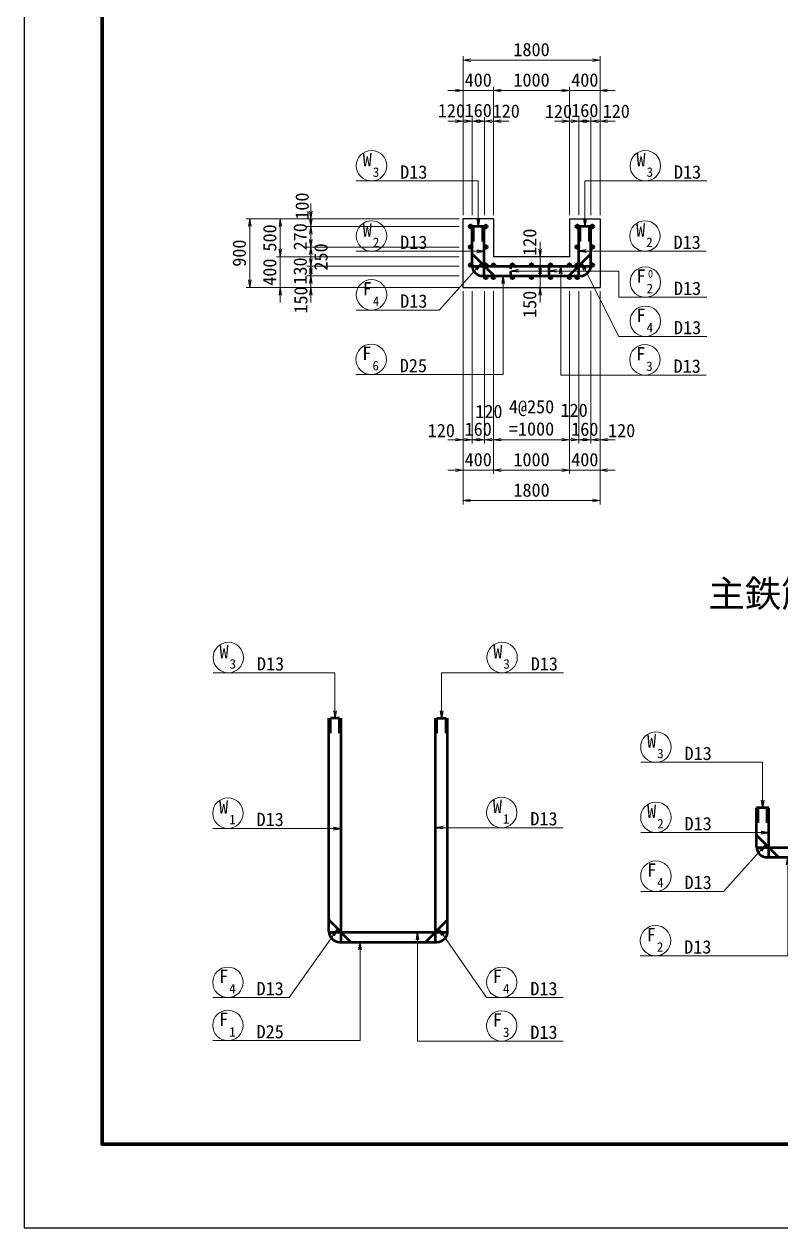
# Model space of a CAD drawing. Header units: millimetres. Extents: x 0 to 126150, y 0 to 29700.
# Drawn here: x 0 to 9942, y 0 to 15812 of the extents above; entities that cross this region are included whole.
import ezdxf
from ezdxf.enums import TextEntityAlignment as Align

# ---------------------------------------------------------------- set-up
doc = ezdxf.new("R2010")
doc.units = ezdxf.units.MM
doc.header["$LTSCALE"] = 500
doc.linetypes.add('DASHED2', pattern=[0.375, 0.25, -0.125])
doc.layers.get('Defpoints').update_dxf_attribs({"color": 8})
for name, color, linetype, lineweight in [('D-STR', 3, 'Continuous', 25), ('D-STR-DIM', 7, 'Continuous', 13), ('D-STR-HTXT', 4, 'Continuous', 13), ('D-STR-STR1', 1, 'Continuous', 50), ('D-STR-STR2', 40, 'Continuous', 50), ('D-STR-STR3', 2, 'Continuous', 50), ('D-STR-TXT', 7, 'Continuous', 13), ('D-TTL', 2, 'Continuous', 140), ('D-TTL-TXT', 7, 'Continuous', 25)]:
    doc.layers.add(name, color=color, linetype=linetype, lineweight=lineweight)
doc.styles.add('YOKO_GOTHIC', font='')
doc.styles.get('YOKO_GOTHIC').set_extended_font_data('MS Gothic')
doc.dimstyles.new('S50', dxfattribs={"dimscale": 50, "dimtxt": 3.5, "dimasz": 2, "dimexe": 1, "dimexo": 1, "dimgap": 1, "dimtad": 1, "dimdec": 0, "dimzin": 1, "dimdsep": 46, "dimtxsty": 'YOKO_GOTHIC', "dimblk": 'OPEN', "dimcen": 0, "dimclrd": 256, "dimclre": 256, "dimclrt": 256, "dimaunit": 1, "dimadec": 3, "dimazin": 0, "dimtfac": 1, "dimtdec": 0, "dimtix": 1, "dimtmove": 2, "dimatfit": 3, "dimldrblk": 'OPEN', "dimfxl": 1, "dimlwd": -1, "dimlwe": -1, "dimarcsym": 2})

# ---------------------------------------------------------------- blocks, each defined once
blk = doc.blocks.new('_Open')
at = {"color": 0, "linetype": 'ByBlock', "lineweight": -2}
for p, q in [((-1, 0.17), (0, 0)), ((-1, -0.17), (0, 0)), ((0, 0), (-1, 0))]:
    blk.add_line(p, q, dxfattribs=at)
blk = doc.blocks.new('*D288')
at = {"layer": 'D-STR-DIM', "ltscale": 1500, "transparency": 16777216}
for p, q in [((5766, 12303), (5766, 9503)), ((7566, 12303), (7566, 9503)), ((5866, 9553), (7466, 9553))]:
    blk.add_line(p, q, dxfattribs=at)
at = {"layer": 'Defpoints', "color": 0, "ltscale": 1500, "transparency": 16777216}
for p in [(5766, 12353), (7566, 12353), (7566, 9553)]:
    blk.add_point(p, dxfattribs=at)
at = {"layer": 'D-STR-DIM', "ltscale": 1500, "transparency": 16777216, "xscale": 100, "yscale": 100, "zscale": 100, "rotation": 180}
blk.add_blockref('_Open', (5766, 9553), dxfattribs=at)
at = {"layer": 'D-STR-DIM', "ltscale": 1500, "transparency": 16777216, "xscale": 100, "yscale": 100, "zscale": 100}
blk.add_blockref('_Open', (7566, 9553), dxfattribs=at)
at = {"layer": 'D-STR-DIM', "ltscale": 1500, "transparency": 16777216, "insert": (6666, 9690), "char_height": 175, "attachment_point": 5, "style": 'YOKO_GOTHIC'}
blk.add_mtext('1800', dxfattribs=at)
blk = doc.blocks.new('*D289')
at = {"layer": 'D-STR-DIM', "ltscale": 1500, "transparency": 16777216}
for p, q in [((5766, 12303), (5766, 9903)), ((6166, 12303), (6166, 9903)), ((5666, 9953), (5566, 9953)), ((5766, 9953), (6166, 9953)), ((6266, 9953), (6366, 9953))]:
    blk.add_line(p, q, dxfattribs=at)
at = {"layer": 'Defpoints', "color": 0, "ltscale": 1500, "transparency": 16777216}
for p in [(5766, 12353), (6166, 12353), (6166, 9953)]:
    blk.add_point(p, dxfattribs=at)
at = {"layer": 'D-STR-DIM', "ltscale": 1500, "transparency": 16777216, "xscale": 100, "yscale": 100, "zscale": 100}
blk.add_blockref('_Open', (5766, 9953), dxfattribs=at)
at = {"layer": 'D-STR-DIM', "ltscale": 1500, "transparency": 16777216, "xscale": 100, "yscale": 100, "zscale": 100, "rotation": 180}
blk.add_blockref('_Open', (6166, 9953), dxfattribs=at)
at = {"layer": 'D-STR-DIM', "ltscale": 1500, "transparency": 16777216, "insert": (5966, 10090), "char_height": 175, "attachment_point": 5, "style": 'YOKO_GOTHIC'}
blk.add_mtext('400', dxfattribs=at)
blk = doc.blocks.new('*D290')
at = {"layer": 'D-STR-DIM', "ltscale": 1500, "transparency": 16777216}
for p, q in [((6166, 12303), (6166, 9903)), ((7166, 12303), (7166, 9903)), ((6266, 9953), (7066, 9953))]:
    blk.add_line(p, q, dxfattribs=at)
at = {"layer": 'Defpoints', "color": 0, "ltscale": 1500, "transparency": 16777216}
for p in [(6166, 12353), (7166, 12353), (7166, 9953)]:
    blk.add_point(p, dxfattribs=at)
at = {"layer": 'D-STR-DIM', "ltscale": 1500, "transparency": 16777216, "xscale": 100, "yscale": 100, "zscale": 100, "rotation": 180}
blk.add_blockref('_Open', (6166, 9953), dxfattribs=at)
at = {"layer": 'D-STR-DIM', "ltscale": 1500, "transparency": 16777216, "xscale": 100, "yscale": 100, "zscale": 100}
blk.add_blockref('_Open', (7166, 9953), dxfattribs=at)
at = {"layer": 'D-STR-DIM', "ltscale": 1500, "transparency": 16777216, "insert": (6666, 10090), "char_height": 175, "attachment_point": 5, "style": 'YOKO_GOTHIC'}
blk.add_mtext('1000', dxfattribs=at)
blk = doc.blocks.new('*D291')
at = {"layer": 'D-STR-DIM', "ltscale": 1500, "transparency": 16777216}
for p, q in [((7166, 12303), (7166, 9903)), ((7566, 12303), (7566, 9903)), ((7066, 9953), (6966, 9953)), ((7166, 9953), (7566, 9953)), ((7666, 9953), (7766, 9953))]:
    blk.add_line(p, q, dxfattribs=at)
at = {"layer": 'Defpoints', "color": 0, "ltscale": 1500, "transparency": 16777216}
for p in [(7166, 12353), (7566, 12353), (7566, 9953)]:
    blk.add_point(p, dxfattribs=at)
at = {"layer": 'D-STR-DIM', "ltscale": 1500, "transparency": 16777216, "xscale": 100, "yscale": 100, "zscale": 100}
blk.add_blockref('_Open', (7166, 9953), dxfattribs=at)
at = {"layer": 'D-STR-DIM', "ltscale": 1500, "transparency": 16777216, "xscale": 100, "yscale": 100, "zscale": 100, "rotation": 180}
blk.add_blockref('_Open', (7566, 9953), dxfattribs=at)
at = {"layer": 'D-STR-DIM', "ltscale": 1500, "transparency": 16777216, "insert": (7366, 10090), "char_height": 175, "attachment_point": 5, "style": 'YOKO_GOTHIC'}
blk.add_mtext('400', dxfattribs=at)
blk = doc.blocks.new('*D292')
at = {"layer": 'D-STR-DIM', "ltscale": 1500, "transparency": 16777216}
for p, q in [((5886, 12303), (5886, 10303)), ((6046, 12303), (6046, 10303)), ((5786, 10353), (5686, 10353)), ((5886, 10353), (6046, 10353)), ((6146, 10353), (6246, 10353))]:
    blk.add_line(p, q, dxfattribs=at)
at = {"layer": 'Defpoints', "color": 0, "ltscale": 1500, "transparency": 16777216}
for p in [(5886, 12353), (6046, 12353), (6046, 10353)]:
    blk.add_point(p, dxfattribs=at)
at = {"layer": 'D-STR-DIM', "ltscale": 1500, "transparency": 16777216, "xscale": 100, "yscale": 100, "zscale": 100}
blk.add_blockref('_Open', (5886, 10353), dxfattribs=at)
at = {"layer": 'D-STR-DIM', "ltscale": 1500, "transparency": 16777216, "xscale": 100, "yscale": 100, "zscale": 100, "rotation": 180}
blk.add_blockref('_Open', (6046, 10353), dxfattribs=at)
at = {"layer": 'D-STR-DIM', "ltscale": 1500, "transparency": 16777216, "insert": (5966, 10490), "char_height": 175, "attachment_point": 5, "style": 'YOKO_GOTHIC'}
blk.add_mtext('160', dxfattribs=at)
blk = doc.blocks.new('*D293')
at = {"layer": 'D-STR-DIM', "ltscale": 1500, "transparency": 16777216}
for p, q in [((5766, 12303), (5766, 10303)), ((5886, 12303), (5886, 10303)), ((5666, 10353), (5566, 10353)), ((5766, 10353), (5886, 10353)), ((5986, 10353), (6086, 10353))]:
    blk.add_line(p, q, dxfattribs=at)
at = {"layer": 'Defpoints', "color": 0, "ltscale": 1500, "transparency": 16777216}
for p in [(5766, 12353), (5886, 12353), (5886, 10353)]:
    blk.add_point(p, dxfattribs=at)
at = {"layer": 'D-STR-DIM', "ltscale": 1500, "transparency": 16777216, "xscale": 100, "yscale": 100, "zscale": 100}
blk.add_blockref('_Open', (5766, 10353), dxfattribs=at)
at = {"layer": 'D-STR-DIM', "ltscale": 1500, "transparency": 16777216, "xscale": 100, "yscale": 100, "zscale": 100, "rotation": 180}
blk.add_blockref('_Open', (5886, 10353), dxfattribs=at)
at = {"layer": 'D-STR-DIM', "ltscale": 1500, "transparency": 16777216, "insert": (5481, 10472), "char_height": 175, "attachment_point": 5, "style": 'YOKO_GOTHIC'}
blk.add_mtext('120', dxfattribs=at)
blk = doc.blocks.new('*D294')
at = {"layer": 'D-STR-DIM', "ltscale": 1500, "transparency": 16777216}
for p, q in [((6166, 12303), (6166, 10303)), ((7166, 12303), (7166, 10303)), ((7066, 10353), (6266, 10353))]:
    blk.add_line(p, q, dxfattribs=at)
at = {"layer": 'Defpoints', "color": 0, "ltscale": 1500, "transparency": 16777216}
for p in [(6166, 12353), (7166, 12353), (6166, 10353)]:
    blk.add_point(p, dxfattribs=at)
at = {"layer": 'D-STR-DIM', "ltscale": 1500, "transparency": 16777216, "xscale": 100, "yscale": 100, "zscale": 100, "rotation": 180}
blk.add_blockref('_Open', (6166, 10353), dxfattribs=at)
at = {"layer": 'D-STR-DIM', "ltscale": 1500, "transparency": 16777216, "xscale": 100, "yscale": 100, "zscale": 100}
blk.add_blockref('_Open', (7166, 10353), dxfattribs=at)
at = {"layer": 'D-STR-DIM', "ltscale": 1500, "transparency": 16777216, "insert": (6666, 10639), "char_height": 175, "attachment_point": 5, "style": 'YOKO_GOTHIC'}
blk.add_mtext('4@250\\P=1000', dxfattribs=at)
blk = doc.blocks.new('*D295')
at = {"layer": 'D-STR-DIM', "ltscale": 1500, "transparency": 16777216}
for p, q in [((6046, 12303), (6046, 10303)), ((6166, 12303), (6166, 10303)), ((5946, 10353), (5846, 10353)), ((6166, 10353), (6046, 10353)), ((6266, 10353), (6366, 10353))]:
    blk.add_line(p, q, dxfattribs=at)
at = {"layer": 'Defpoints', "color": 0, "ltscale": 1500, "transparency": 16777216}
for p in [(6046, 12353), (6166, 12353), (6046, 10353)]:
    blk.add_point(p, dxfattribs=at)
at = {"layer": 'D-STR-DIM', "ltscale": 1500, "transparency": 16777216, "xscale": 100, "yscale": 100, "zscale": 100}
blk.add_blockref('_Open', (6046, 10353), dxfattribs=at)
at = {"layer": 'D-STR-DIM', "ltscale": 1500, "transparency": 16777216, "xscale": 100, "yscale": 100, "zscale": 100, "rotation": 180}
blk.add_blockref('_Open', (6166, 10353), dxfattribs=at)
at = {"layer": 'D-STR-DIM', "ltscale": 1500, "transparency": 16777216, "insert": (6106, 10722), "char_height": 175, "attachment_point": 5, "style": 'YOKO_GOTHIC'}
blk.add_mtext('120', dxfattribs=at)
blk = doc.blocks.new('*D296')
at = {"layer": 'D-STR-DIM', "ltscale": 1500, "transparency": 16777216}
for p, q in [((7286, 12303), (7286, 10303)), ((7446, 12303), (7446, 10303)), ((7186, 10353), (7086, 10353)), ((7446, 10353), (7286, 10353)), ((7546, 10353), (7646, 10353))]:
    blk.add_line(p, q, dxfattribs=at)
at = {"layer": 'Defpoints', "color": 0, "ltscale": 1500, "transparency": 16777216}
for p in [(7286, 12353), (7446, 12353), (7286, 10353)]:
    blk.add_point(p, dxfattribs=at)
at = {"layer": 'D-STR-DIM', "ltscale": 1500, "transparency": 16777216, "xscale": 100, "yscale": 100, "zscale": 100}
blk.add_blockref('_Open', (7286, 10353), dxfattribs=at)
at = {"layer": 'D-STR-DIM', "ltscale": 1500, "transparency": 16777216, "xscale": 100, "yscale": 100, "zscale": 100, "rotation": 180}
blk.add_blockref('_Open', (7446, 10353), dxfattribs=at)
at = {"layer": 'D-STR-DIM', "ltscale": 1500, "transparency": 16777216, "insert": (7366, 10490), "char_height": 175, "attachment_point": 5, "style": 'YOKO_GOTHIC'}
blk.add_mtext('160', dxfattribs=at)
blk = doc.blocks.new('*D297')
at = {"layer": 'D-STR-DIM', "ltscale": 1500, "transparency": 16777216}
for p, q in [((7446, 12303), (7446, 10303)), ((7566, 12303), (7566, 10303)), ((7346, 10353), (7246, 10353)), ((7566, 10353), (7446, 10353)), ((7666, 10353), (7766, 10353))]:
    blk.add_line(p, q, dxfattribs=at)
at = {"layer": 'Defpoints', "color": 0, "ltscale": 1500, "transparency": 16777216}
for p in [(7446, 12353), (7566, 12353), (7446, 10353)]:
    blk.add_point(p, dxfattribs=at)
at = {"layer": 'D-STR-DIM', "ltscale": 1500, "transparency": 16777216, "xscale": 100, "yscale": 100, "zscale": 100}
blk.add_blockref('_Open', (7446, 10353), dxfattribs=at)
at = {"layer": 'D-STR-DIM', "ltscale": 1500, "transparency": 16777216, "xscale": 100, "yscale": 100, "zscale": 100, "rotation": 180}
blk.add_blockref('_Open', (7566, 10353), dxfattribs=at)
at = {"layer": 'D-STR-DIM', "ltscale": 1500, "transparency": 16777216, "insert": (7850, 10472), "char_height": 175, "attachment_point": 5, "style": 'YOKO_GOTHIC'}
blk.add_mtext('120', dxfattribs=at)
blk = doc.blocks.new('*D298')
at = {"layer": 'D-STR-DIM', "ltscale": 1500, "transparency": 16777216}
for p, q in [((7166, 12303), (7166, 10303)), ((7286, 12303), (7286, 10303)), ((7066, 10353), (6966, 10353)), ((7166, 10353), (7286, 10353)), ((7386, 10353), (7486, 10353))]:
    blk.add_line(p, q, dxfattribs=at)
at = {"layer": 'Defpoints', "color": 0, "ltscale": 1500, "transparency": 16777216}
for p in [(7166, 12353), (7286, 12353), (7286, 10353)]:
    blk.add_point(p, dxfattribs=at)
at = {"layer": 'D-STR-DIM', "ltscale": 1500, "transparency": 16777216, "xscale": 100, "yscale": 100, "zscale": 100}
blk.add_blockref('_Open', (7166, 10353), dxfattribs=at)
at = {"layer": 'D-STR-DIM', "ltscale": 1500, "transparency": 16777216, "xscale": 100, "yscale": 100, "zscale": 100, "rotation": 180}
blk.add_blockref('_Open', (7286, 10353), dxfattribs=at)
at = {"layer": 'D-STR-DIM', "ltscale": 1500, "transparency": 16777216, "insert": (7226, 10739), "char_height": 175, "attachment_point": 5, "style": 'YOKO_GOTHIC'}
blk.add_mtext('120', dxfattribs=at)
blk = doc.blocks.new('*D299')
at = {"layer": 'D-STR-DIM', "ltscale": 1500, "transparency": 16777216}
for p, q in [((5766, 13303), (5766, 15388)), ((5866, 15338), (7466, 15338)), ((7566, 13303), (7566, 15388))]:
    blk.add_line(p, q, dxfattribs=at)
at = {"layer": 'Defpoints', "color": 0, "ltscale": 1500, "transparency": 16777216}
for p in [(7566, 15338), (5766, 13253), (7566, 13253)]:
    blk.add_point(p, dxfattribs=at)
at = {"layer": 'D-STR-DIM', "ltscale": 1500, "transparency": 16777216, "xscale": 100, "yscale": 100, "zscale": 100, "rotation": 180}
blk.add_blockref('_Open', (5766, 15338), dxfattribs=at)
at = {"layer": 'D-STR-DIM', "ltscale": 1500, "transparency": 16777216, "xscale": 100, "yscale": 100, "zscale": 100}
blk.add_blockref('_Open', (7566, 15338), dxfattribs=at)
at = {"layer": 'D-STR-DIM', "ltscale": 1500, "transparency": 16777216, "insert": (6666, 15476), "char_height": 175, "attachment_point": 5, "style": 'YOKO_GOTHIC'}
blk.add_mtext('1800', dxfattribs=at)
blk = doc.blocks.new('*D300')
at = {"layer": 'D-STR-DIM', "ltscale": 1500, "transparency": 16777216}
for p, q in [((5666, 14938), (5566, 14938)), ((5766, 13303), (5766, 14988)), ((5766, 14938), (6166, 14938)), ((6166, 13303), (6166, 14988)), ((6266, 14938), (6366, 14938))]:
    blk.add_line(p, q, dxfattribs=at)
at = {"layer": 'Defpoints', "color": 0, "ltscale": 1500, "transparency": 16777216}
for p in [(6166, 14938), (5766, 13253), (6166, 13253)]:
    blk.add_point(p, dxfattribs=at)
at = {"layer": 'D-STR-DIM', "ltscale": 1500, "transparency": 16777216, "xscale": 100, "yscale": 100, "zscale": 100}
blk.add_blockref('_Open', (5766, 14938), dxfattribs=at)
at = {"layer": 'D-STR-DIM', "ltscale": 1500, "transparency": 16777216, "xscale": 100, "yscale": 100, "zscale": 100, "rotation": 180}
blk.add_blockref('_Open', (6166, 14938), dxfattribs=at)
at = {"layer": 'D-STR-DIM', "ltscale": 1500, "transparency": 16777216, "insert": (5966, 15076), "char_height": 175, "attachment_point": 5, "style": 'YOKO_GOTHIC'}
blk.add_mtext('400', dxfattribs=at)
blk = doc.blocks.new('*D301')
at = {"layer": 'D-STR-DIM', "ltscale": 1500, "transparency": 16777216}
for p, q in [((6166, 13303), (6166, 14988)), ((6266, 14938), (7066, 14938)), ((7166, 13303), (7166, 14988))]:
    blk.add_line(p, q, dxfattribs=at)
at = {"layer": 'Defpoints', "color": 0, "ltscale": 1500, "transparency": 16777216}
for p in [(7166, 14938), (6166, 13253), (7166, 13253)]:
    blk.add_point(p, dxfattribs=at)
at = {"layer": 'D-STR-DIM', "ltscale": 1500, "transparency": 16777216, "xscale": 100, "yscale": 100, "zscale": 100, "rotation": 180}
blk.add_blockref('_Open', (6166, 14938), dxfattribs=at)
at = {"layer": 'D-STR-DIM', "ltscale": 1500, "transparency": 16777216, "xscale": 100, "yscale": 100, "zscale": 100}
blk.add_blockref('_Open', (7166, 14938), dxfattribs=at)
at = {"layer": 'D-STR-DIM', "ltscale": 1500, "transparency": 16777216, "insert": (6666, 15076), "char_height": 175, "attachment_point": 5, "style": 'YOKO_GOTHIC'}
blk.add_mtext('1000', dxfattribs=at)
blk = doc.blocks.new('*D302')
at = {"layer": 'D-STR-DIM', "ltscale": 1500, "transparency": 16777216}
for p, q in [((7066, 14938), (6966, 14938)), ((7166, 13303), (7166, 14988)), ((7166, 14938), (7566, 14938)), ((7566, 13303), (7566, 14988)), ((7666, 14938), (7766, 14938))]:
    blk.add_line(p, q, dxfattribs=at)
at = {"layer": 'Defpoints', "color": 0, "ltscale": 1500, "transparency": 16777216}
for p in [(7566, 14938), (7166, 13253), (7566, 13253)]:
    blk.add_point(p, dxfattribs=at)
at = {"layer": 'D-STR-DIM', "ltscale": 1500, "transparency": 16777216, "xscale": 100, "yscale": 100, "zscale": 100}
blk.add_blockref('_Open', (7166, 14938), dxfattribs=at)
at = {"layer": 'D-STR-DIM', "ltscale": 1500, "transparency": 16777216, "xscale": 100, "yscale": 100, "zscale": 100, "rotation": 180}
blk.add_blockref('_Open', (7566, 14938), dxfattribs=at)
at = {"layer": 'D-STR-DIM', "ltscale": 1500, "transparency": 16777216, "insert": (7366, 15076), "char_height": 175, "attachment_point": 5, "style": 'YOKO_GOTHIC'}
blk.add_mtext('400', dxfattribs=at)
blk = doc.blocks.new('*D303')
at = {"layer": 'D-STR-DIM', "ltscale": 1500, "transparency": 16777216}
for p, q in [((5766, 13303), (5766, 14588)), ((5886, 13303), (5886, 14588)), ((5666, 14538), (5566, 14538)), ((5766, 14538), (5886, 14538)), ((5986, 14538), (6086, 14538))]:
    blk.add_line(p, q, dxfattribs=at)
at = {"layer": 'Defpoints', "color": 0, "ltscale": 1500, "transparency": 16777216}
for p in [(5886, 14538), (5766, 13253), (5886, 13253)]:
    blk.add_point(p, dxfattribs=at)
at = {"layer": 'D-STR-DIM', "ltscale": 1500, "transparency": 16777216, "xscale": 100, "yscale": 100, "zscale": 100}
blk.add_blockref('_Open', (5766, 14538), dxfattribs=at)
at = {"layer": 'D-STR-DIM', "ltscale": 1500, "transparency": 16777216, "xscale": 100, "yscale": 100, "zscale": 100, "rotation": 180}
blk.add_blockref('_Open', (5886, 14538), dxfattribs=at)
at = {"layer": 'D-STR-DIM', "ltscale": 1500, "transparency": 16777216, "insert": (5614, 14672), "char_height": 175, "attachment_point": 5, "style": 'YOKO_GOTHIC'}
blk.add_mtext('120', dxfattribs=at)
blk = doc.blocks.new('*D304')
at = {"layer": 'D-STR-DIM', "ltscale": 1500, "transparency": 16777216}
for p, q in [((5886, 13303), (5886, 14588)), ((6046, 13303), (6046, 14588)), ((5786, 14538), (5686, 14538)), ((5886, 14538), (6046, 14538)), ((6146, 14538), (6246, 14538))]:
    blk.add_line(p, q, dxfattribs=at)
at = {"layer": 'Defpoints', "color": 0, "ltscale": 1500, "transparency": 16777216}
for p in [(6046, 14538), (5886, 13253), (6046, 13253)]:
    blk.add_point(p, dxfattribs=at)
at = {"layer": 'D-STR-DIM', "ltscale": 1500, "transparency": 16777216, "xscale": 100, "yscale": 100, "zscale": 100}
blk.add_blockref('_Open', (5886, 14538), dxfattribs=at)
at = {"layer": 'D-STR-DIM', "ltscale": 1500, "transparency": 16777216, "xscale": 100, "yscale": 100, "zscale": 100, "rotation": 180}
blk.add_blockref('_Open', (6046, 14538), dxfattribs=at)
at = {"layer": 'D-STR-DIM', "ltscale": 1500, "transparency": 16777216, "insert": (5966, 14676), "char_height": 175, "attachment_point": 5, "style": 'YOKO_GOTHIC'}
blk.add_mtext('160', dxfattribs=at)
blk = doc.blocks.new('*D305')
at = {"layer": 'D-STR-DIM', "ltscale": 1500, "transparency": 16777216}
for p, q in [((6046, 13303), (6046, 14588)), ((6166, 13303), (6166, 14588)), ((5946, 14538), (5846, 14538)), ((6046, 14538), (6166, 14538)), ((6266, 14538), (6366, 14538))]:
    blk.add_line(p, q, dxfattribs=at)
at = {"layer": 'Defpoints', "color": 0, "ltscale": 1500, "transparency": 16777216}
for p in [(6166, 14538), (6046, 13253), (6166, 13253)]:
    blk.add_point(p, dxfattribs=at)
at = {"layer": 'D-STR-DIM', "ltscale": 1500, "transparency": 16777216, "xscale": 100, "yscale": 100, "zscale": 100}
blk.add_blockref('_Open', (6046, 14538), dxfattribs=at)
at = {"layer": 'D-STR-DIM', "ltscale": 1500, "transparency": 16777216, "xscale": 100, "yscale": 100, "zscale": 100, "rotation": 180}
blk.add_blockref('_Open', (6166, 14538), dxfattribs=at)
at = {"layer": 'D-STR-DIM', "ltscale": 1500, "transparency": 16777216, "insert": (6334, 14668), "char_height": 175, "attachment_point": 5, "style": 'YOKO_GOTHIC'}
blk.add_mtext('120', dxfattribs=at)
blk = doc.blocks.new('*D306')
at = {"layer": 'D-STR-DIM', "ltscale": 1500, "transparency": 16777216}
for p, q in [((7166, 13303), (7166, 14588)), ((7286, 13303), (7286, 14588)), ((7066, 14538), (6966, 14538)), ((7166, 14538), (7286, 14538)), ((7386, 14538), (7486, 14538))]:
    blk.add_line(p, q, dxfattribs=at)
at = {"layer": 'Defpoints', "color": 0, "ltscale": 1500, "transparency": 16777216}
for p in [(7286, 14538), (7166, 13253), (7286, 13253)]:
    blk.add_point(p, dxfattribs=at)
at = {"layer": 'D-STR-DIM', "ltscale": 1500, "transparency": 16777216, "xscale": 100, "yscale": 100, "zscale": 100}
blk.add_blockref('_Open', (7166, 14538), dxfattribs=at)
at = {"layer": 'D-STR-DIM', "ltscale": 1500, "transparency": 16777216, "xscale": 100, "yscale": 100, "zscale": 100, "rotation": 180}
blk.add_blockref('_Open', (7286, 14538), dxfattribs=at)
at = {"layer": 'D-STR-DIM', "ltscale": 1500, "transparency": 16777216, "insert": (7020, 14664), "char_height": 175, "attachment_point": 5, "style": 'YOKO_GOTHIC'}
blk.add_mtext('120', dxfattribs=at)
blk = doc.blocks.new('*D307')
at = {"layer": 'D-STR-DIM', "ltscale": 1500, "transparency": 16777216}
for p, q in [((7286, 13303), (7286, 14588)), ((7446, 13303), (7446, 14588)), ((7186, 14538), (7086, 14538)), ((7286, 14538), (7446, 14538)), ((7546, 14538), (7646, 14538))]:
    blk.add_line(p, q, dxfattribs=at)
at = {"layer": 'Defpoints', "color": 0, "ltscale": 1500, "transparency": 16777216}
for p in [(7446, 14538), (7286, 13253), (7446, 13253)]:
    blk.add_point(p, dxfattribs=at)
at = {"layer": 'D-STR-DIM', "ltscale": 1500, "transparency": 16777216, "xscale": 100, "yscale": 100, "zscale": 100}
blk.add_blockref('_Open', (7286, 14538), dxfattribs=at)
at = {"layer": 'D-STR-DIM', "ltscale": 1500, "transparency": 16777216, "xscale": 100, "yscale": 100, "zscale": 100, "rotation": 180}
blk.add_blockref('_Open', (7446, 14538), dxfattribs=at)
at = {"layer": 'D-STR-DIM', "ltscale": 1500, "transparency": 16777216, "insert": (7366, 14676), "char_height": 175, "attachment_point": 5, "style": 'YOKO_GOTHIC'}
blk.add_mtext('160', dxfattribs=at)
blk = doc.blocks.new('*D308')
at = {"layer": 'D-STR-DIM', "ltscale": 1500, "transparency": 16777216}
for p, q in [((7446, 13303), (7446, 14588)), ((7566, 13303), (7566, 14588)), ((7346, 14538), (7246, 14538)), ((7446, 14538), (7566, 14538)), ((7666, 14538), (7766, 14538))]:
    blk.add_line(p, q, dxfattribs=at)
at = {"layer": 'Defpoints', "color": 0, "ltscale": 1500, "transparency": 16777216}
for p in [(7566, 14538), (7446, 13253), (7566, 13253)]:
    blk.add_point(p, dxfattribs=at)
at = {"layer": 'D-STR-DIM', "ltscale": 1500, "transparency": 16777216, "xscale": 100, "yscale": 100, "zscale": 100}
blk.add_blockref('_Open', (7446, 14538), dxfattribs=at)
at = {"layer": 'D-STR-DIM', "ltscale": 1500, "transparency": 16777216, "xscale": 100, "yscale": 100, "zscale": 100, "rotation": 180}
blk.add_blockref('_Open', (7566, 14538), dxfattribs=at)
at = {"layer": 'D-STR-DIM', "ltscale": 1500, "transparency": 16777216, "insert": (7779, 14666), "char_height": 175, "attachment_point": 5, "style": 'YOKO_GOTHIC'}
blk.add_mtext('120', dxfattribs=at)
blk = doc.blocks.new('*D309')
at = {"layer": 'D-STR-DIM', "ltscale": 1500, "transparency": 16777216}
for p, q in [((5716, 13253), (2916, 13253)), ((2966, 13153), (2966, 12453)), ((5716, 12353), (2916, 12353))]:
    blk.add_line(p, q, dxfattribs=at)
at = {"layer": 'Defpoints', "color": 0, "ltscale": 1500, "transparency": 16777216}
for p in [(5766, 13253), (2966, 12353), (5766, 12353)]:
    blk.add_point(p, dxfattribs=at)
at = {"layer": 'D-STR-DIM', "ltscale": 1500, "transparency": 16777216, "xscale": 100, "yscale": 100, "zscale": 100}
for p, rotation in [((2966, 13253), 90), ((2966, 12353), 270)]:
    blk.add_blockref('_Open', p, dxfattribs=dict(at, rotation=rotation))
at = {"layer": 'D-STR-DIM', "ltscale": 1500, "transparency": 16777216, "insert": (2828, 12803), "char_height": 175, "attachment_point": 5, "rotation": 90, "style": 'YOKO_GOTHIC'}
blk.add_mtext('900', dxfattribs=at)
blk = doc.blocks.new('*D310')
at = {"layer": 'D-STR-DIM', "ltscale": 1500, "transparency": 16777216}
for p, q in [((5716, 13253), (3316, 13253)), ((3366, 13153), (3366, 12853)), ((5716, 12753), (3316, 12753))]:
    blk.add_line(p, q, dxfattribs=at)
at = {"layer": 'Defpoints', "color": 0, "ltscale": 1500, "transparency": 16777216}
for p in [(5766, 13253), (3366, 12753), (5766, 12753)]:
    blk.add_point(p, dxfattribs=at)
at = {"layer": 'D-STR-DIM', "ltscale": 1500, "transparency": 16777216, "xscale": 100, "yscale": 100, "zscale": 100}
for p, rotation in [((3366, 13253), 90), ((3366, 12753), 270)]:
    blk.add_blockref('_Open', p, dxfattribs=dict(at, rotation=rotation))
at = {"layer": 'D-STR-DIM', "ltscale": 1500, "transparency": 16777216, "insert": (3228, 13003), "char_height": 175, "attachment_point": 5, "rotation": 90, "style": 'YOKO_GOTHIC'}
blk.add_mtext('500', dxfattribs=at)
blk = doc.blocks.new('*D311')
at = {"layer": 'D-STR-DIM', "ltscale": 1500, "transparency": 16777216}
for p, q in [((3366, 12853), (3366, 12953)), ((5716, 12753), (3316, 12753)), ((3366, 12753), (3366, 12353)), ((5716, 12353), (3316, 12353)), ((3366, 12253), (3366, 12153))]:
    blk.add_line(p, q, dxfattribs=at)
at = {"layer": 'Defpoints', "color": 0, "ltscale": 1500, "transparency": 16777216}
for p in [(5766, 12753), (3366, 12353), (5766, 12353)]:
    blk.add_point(p, dxfattribs=at)
at = {"layer": 'D-STR-DIM', "ltscale": 1500, "transparency": 16777216, "xscale": 100, "yscale": 100, "zscale": 100}
for p, rotation in [((3366, 12753), 270), ((3366, 12353), 90)]:
    blk.add_blockref('_Open', p, dxfattribs=dict(at, rotation=rotation))
at = {"layer": 'D-STR-DIM', "ltscale": 1500, "transparency": 16777216, "insert": (3228, 12553), "char_height": 175, "attachment_point": 5, "rotation": 90, "style": 'YOKO_GOTHIC'}
blk.add_mtext('400', dxfattribs=at)
blk = doc.blocks.new('*D312')
at = {"layer": 'D-STR-DIM', "ltscale": 1500, "transparency": 16777216}
for p, q in [((3766, 12983), (3766, 13083)), ((5716, 12883), (3716, 12883)), ((3766, 12883), (3766, 12633)), ((5716, 12633), (3716, 12633)), ((3766, 12533), (3766, 12433))]:
    blk.add_line(p, q, dxfattribs=at)
at = {"layer": 'Defpoints', "color": 0, "ltscale": 1500, "transparency": 16777216}
for p in [(5766, 12883), (3766, 12633), (5766, 12633)]:
    blk.add_point(p, dxfattribs=at)
at = {"layer": 'D-STR-DIM', "ltscale": 1500, "transparency": 16777216, "xscale": 100, "yscale": 100, "zscale": 100}
for p, rotation in [((3766, 12883), 270), ((3766, 12633), 90)]:
    blk.add_blockref('_Open', p, dxfattribs=dict(at, rotation=rotation))
at = {"layer": 'D-STR-DIM', "ltscale": 1500, "transparency": 16777216, "insert": (3900, 12753), "char_height": 175, "attachment_point": 5, "rotation": 90, "style": 'YOKO_GOTHIC'}
blk.add_mtext('250', dxfattribs=at)
blk = doc.blocks.new('*D313')
at = {"layer": 'D-STR-DIM', "ltscale": 1500, "transparency": 16777216}
for p, q in [((3766, 12733), (3766, 12833)), ((5716, 12633), (3716, 12633)), ((5716, 12503), (3716, 12503)), ((3766, 12633), (3766, 12503)), ((3766, 12403), (3766, 12303))]:
    blk.add_line(p, q, dxfattribs=at)
at = {"layer": 'Defpoints', "color": 0, "ltscale": 1500, "transparency": 16777216}
for p in [(3766, 12503), (5766, 12633), (5766, 12503)]:
    blk.add_point(p, dxfattribs=at)
at = {"layer": 'D-STR-DIM', "ltscale": 1500, "transparency": 16777216, "xscale": 100, "yscale": 100, "zscale": 100}
for p, rotation in [((3766, 12633), 270), ((3766, 12503), 90)]:
    blk.add_blockref('_Open', p, dxfattribs=dict(at, rotation=rotation))
at = {"layer": 'D-STR-DIM', "ltscale": 1500, "transparency": 16777216, "insert": (3628, 12568), "char_height": 175, "attachment_point": 5, "rotation": 90, "style": 'YOKO_GOTHIC'}
blk.add_mtext('130', dxfattribs=at)
blk = doc.blocks.new('*D314')
at = {"layer": 'D-STR-DIM', "ltscale": 1500, "transparency": 16777216}
for p, q in [((3766, 12603), (3766, 12703)), ((5716, 12503), (3716, 12503)), ((3766, 12503), (3766, 12353)), ((5716, 12353), (3716, 12353)), ((3766, 12253), (3766, 12153))]:
    blk.add_line(p, q, dxfattribs=at)
at = {"layer": 'Defpoints', "color": 0, "ltscale": 1500, "transparency": 16777216}
for p in [(5766, 12503), (3766, 12353), (5766, 12353)]:
    blk.add_point(p, dxfattribs=at)
at = {"layer": 'D-STR-DIM', "ltscale": 1500, "transparency": 16777216, "xscale": 100, "yscale": 100, "zscale": 100}
for p, rotation in [((3766, 12503), 270), ((3766, 12353), 90)]:
    blk.add_blockref('_Open', p, dxfattribs=dict(at, rotation=rotation))
at = {"layer": 'D-STR-DIM', "ltscale": 1500, "transparency": 16777216, "insert": (3636, 12188), "char_height": 175, "attachment_point": 5, "rotation": 90, "style": 'YOKO_GOTHIC'}
blk.add_mtext('150', dxfattribs=at)
blk = doc.blocks.new('*D315')
at = {"layer": 'D-STR-DIM', "ltscale": 1500, "transparency": 16777216}
for p, q in [((3766, 13253), (3766, 13353)), ((5716, 13153), (3716, 13153)), ((3766, 12883), (3766, 13153)), ((5716, 12883), (3716, 12883)), ((3766, 12783), (3766, 12683))]:
    blk.add_line(p, q, dxfattribs=at)
at = {"layer": 'Defpoints', "color": 0, "ltscale": 1500, "transparency": 16777216}
for p in [(3766, 13153), (5766, 13153), (5766, 12883)]:
    blk.add_point(p, dxfattribs=at)
at = {"layer": 'D-STR-DIM', "ltscale": 1500, "transparency": 16777216, "xscale": 100, "yscale": 100, "zscale": 100}
for p, rotation in [((3766, 13153), 270), ((3766, 12883), 90)]:
    blk.add_blockref('_Open', p, dxfattribs=dict(at, rotation=rotation))
at = {"layer": 'D-STR-DIM', "ltscale": 1500, "transparency": 16777216, "insert": (3628, 13018), "char_height": 175, "attachment_point": 5, "rotation": 90, "style": 'YOKO_GOTHIC'}
blk.add_mtext('270', dxfattribs=at)
blk = doc.blocks.new('*D316')
at = {"layer": 'D-STR-DIM', "ltscale": 1500, "transparency": 16777216}
for p, q in [((3766, 13353), (3766, 13453)), ((5716, 13253), (3716, 13253)), ((5716, 13153), (3716, 13153)), ((3766, 13153), (3766, 13253)), ((3766, 13053), (3766, 12953))]:
    blk.add_line(p, q, dxfattribs=at)
at = {"layer": 'Defpoints', "color": 0, "ltscale": 1500, "transparency": 16777216}
for p in [(3766, 13253), (5766, 13253), (5766, 13153)]:
    blk.add_point(p, dxfattribs=at)
at = {"layer": 'D-STR-DIM', "ltscale": 1500, "transparency": 16777216, "xscale": 100, "yscale": 100, "zscale": 100}
for p, rotation in [((3766, 13253), 270), ((3766, 13153), 90)]:
    blk.add_blockref('_Open', p, dxfattribs=dict(at, rotation=rotation))
at = {"layer": 'D-STR-DIM', "ltscale": 1500, "transparency": 16777216, "insert": (3653, 13421), "char_height": 175, "attachment_point": 5, "rotation": 90, "style": 'YOKO_GOTHIC'}
blk.add_mtext('100', dxfattribs=at)
blk = doc.blocks.new('*D319')
at = {"layer": 'D-STR-DIM', "ltscale": 1500, "transparency": 16777216}
for p, q in [((6781, 12853), (6781, 12953)), ((6556, 12753), (6831, 12753)), ((6781, 12633), (6781, 12753)), ((6566, 12633), (6831, 12633)), ((6781, 12533), (6781, 12433))]:
    blk.add_line(p, q, dxfattribs=at)
at = {"layer": 'Defpoints', "color": 0, "ltscale": 1500, "transparency": 16777216}
for p in [(6506, 12753), (6781, 12753), (6516, 12633)]:
    blk.add_point(p, dxfattribs=at)
at = {"layer": 'D-STR-DIM', "ltscale": 1500, "transparency": 16777216, "xscale": 100, "yscale": 100, "zscale": 100}
for p, rotation in [((6781, 12753), 270), ((6781, 12633), 90)]:
    blk.add_blockref('_Open', p, dxfattribs=dict(at, rotation=rotation))
at = {"layer": 'D-STR-DIM', "ltscale": 1500, "transparency": 16777216, "insert": (6643, 12946), "char_height": 175, "attachment_point": 5, "rotation": 90, "style": 'YOKO_GOTHIC'}
blk.add_mtext('120', dxfattribs=at)
blk = doc.blocks.new('*D320')
at = {"layer": 'D-STR-DIM', "ltscale": 1500, "transparency": 16777216}
for p, q in [((6781, 12603), (6781, 12703)), ((6555, 12503), (6831, 12503)), ((6781, 12503), (6781, 12353)), ((6555, 12353), (6831, 12353)), ((6781, 12253), (6781, 12153))]:
    blk.add_line(p, q, dxfattribs=at)
at = {"layer": 'Defpoints', "color": 0, "ltscale": 1500, "transparency": 16777216}
for p in [(6505, 12503), (6505, 12353), (6781, 12353)]:
    blk.add_point(p, dxfattribs=at)
at = {"layer": 'D-STR-DIM', "ltscale": 1500, "transparency": 16777216, "xscale": 100, "yscale": 100, "zscale": 100}
for p, rotation in [((6781, 12503), 270), ((6781, 12353), 90)]:
    blk.add_blockref('_Open', p, dxfattribs=dict(at, rotation=rotation))
at = {"layer": 'D-STR-DIM', "ltscale": 1500, "transparency": 16777216, "insert": (6643, 12130), "char_height": 175, "attachment_point": 5, "rotation": 90, "style": 'YOKO_GOTHIC'}
blk.add_mtext('150', dxfattribs=at)

msp = doc.modelspace()

# ---------------------------------------------------------------- linework, layer by layer
at = {"layer": 'D-STR', "ltscale": 1500}
for p, q in [((6165.7, 13253), (5765.7, 13253)), ((5765.7, 13253), (5765.7, 12353)), ((6165.7, 13253), (6165.7, 12753)), ((7165.7, 13253), (7565.7, 13253)), ((7165.7, 13253), (7165.7, 12753)), ((7565.7, 13253), (7565.7, 12353)), ((7165.7, 12753), (6165.7, 12753)), ((5765.7, 12353), (7565.7, 12353))]:
    msp.add_line(p, q, dxfattribs=at)
at = {"layer": 'D-STR'}
msp.add_line((7165.7, 12753), (6165.7, 12753), dxfattribs=at)
at = {"layer": 'D-STR-HTXT'}
for p, q in [((4364.1, 13750.9), (5965.7, 13750.9)), ((8967.2, 13750.9), (7365.7, 13750.9)), ((4364.1, 12828), (5365.7, 12828)), ((7955.6, 12828), (8962.1, 12828)), ((7812.2, 12568), (7812.2, 12222.9)), ((7812.2, 12222.9), (8967.2, 12222.9)), ((4364.1, 12056.1), (5451.3, 12056.1)), ((7812.2, 11708.3), (8967.2, 11708.3)), ((2482.7, 7291.4), (4084.2, 7291.4)), ((7085.7, 7291.4), (5484.2, 7291.4)), ((8099.8, 6115.3), (9701.3, 6115.3)), ((2477.7, 5247.7), (3484.2, 5247.7)), ((6074.1, 5256.9), (7080.7, 5256.9)), ((8099.8, 5192.4), (9101.3, 5192.4)), ((8099.8, 4420.5), (9187, 4420.5)), ((2477.7, 3025.7), (3484.2, 3025.7)), ((6074.1, 3025.7), (7080.7, 3025.7))]:
    msp.add_line(p, q, dxfattribs=at)
for centre in [(4564.1, 13950.9), (8160.6, 13950.9), (4564.1, 13028), (8155.6, 13028), (8160.6, 12422.9), (4564.1, 12256.1), (8160.6, 11908.3), (4559.1, 11408.6), (8155.6, 11401.5), (2682.7, 7491.4), (6279.2, 7491.4), (8299.8, 6315.3), (2677.7, 5447.7), (6274.1, 5456.9), (8299.8, 5392.4), (8299.8, 4620.5), (8294.8, 3773), (2677.7, 3225.7), (6274.1, 3225.7), (2677.7, 2660.3), (6274.1, 2653.1)]:
    msp.add_circle(centre, 200, dxfattribs=at)
at = {"layer": 'D-STR-STR1'}
for p, q in [((5885.7, 12643), (5885.7, 13153)), ((6045.7, 13153), (5885.7, 13153)), ((5905.7, 12958), (5905.7, 13153)), ((6025.7, 12958), (6025.7, 13153)), ((6045.7, 12503), (6045.7, 13153)), ((7285.7, 12503), (7285.7, 13153)), ((7445.7, 13153), (7285.7, 13153)), ((7305.7, 12958), (7305.7, 13153)), ((7425.7, 12958), (7425.7, 13153)), ((7445.7, 12643), (7445.7, 13153)), ((6175.7, 12503), (5885.7, 12793)), ((7155.7, 12503), (7445.7, 12793)), ((5885.7, 12633), (7445.7, 12633)), ((5885.7, 12633), (7445.7, 12633)), ((6025.7, 12503), (7305.7, 12503)), ((4004.2, 3894.6), (4004.2, 6693.5)), ((4144.2, 6693.5), (4024.2, 6693.5)), ((4024.2, 6498.5), (4024.2, 6693.5)), ((4144.2, 6498.5), (4144.2, 6693.5)), ((4164.2, 3754.6), (4164.2, 6693.5)), ((5404.2, 3754.6), (5404.2, 6693.5)), ((5424.2, 6693.5), (5544.2, 6693.5)), ((5424.2, 6498.5), (5424.2, 6693.5)), ((5544.2, 6498.5), (5544.2, 6693.5)), ((5564.2, 3894.6), (5564.2, 6693.5)), ((9621.3, 5007.4), (9621.3, 5517.4)), ((9781.3, 5517.4), (9621.3, 5517.4)), ((9641.3, 5322.4), (9641.3, 5517.4)), ((9761.3, 5322.4), (9761.3, 5517.4)), ((9781.3, 4867.4), (9781.3, 5517.4)), ((9911.3, 4867.4), (9621.3, 5157.4)), ((9621.3, 4997.4), (11181.3, 4997.4)), ((9621.3, 4997.4), (11181.3, 4997.4)), ((9761.3, 4867.4), (11041.3, 4867.4)), ((4294.2, 3754.6), (4004.2, 4044.6)), ((5274.2, 3754.6), (5564.2, 4044.6)), ((4004.2, 3884.6), (5564.2, 3884.6)), ((4144.2, 3754.6), (5424.2, 3754.6))]:
    msp.add_line(p, q, dxfattribs=at)
for centre, start, end in [((6025.7, 12643), 180, 270), ((7305.7, 12643), 270, 0), ((9761.3, 5007.4), 180, 270), ((4144.2, 3894.6), 180, 270), ((5424.2, 3894.6), 270, 0)]:
    msp.add_arc(centre, 140, start, end, dxfattribs=at)
at = {"layer": 'D-STR-STR2', "lineweight": 50}
for centre, radius in [((5866.7, 13153), 20), ((5866.7, 13153), 10), ((6064.7, 13153), 20), ((6064.7, 13153), 10), ((7266.7, 13153), 20), ((7266.7, 13153), 10), ((7464.7, 13153), 20), ((7464.7, 13153), 10), ((5866.7, 12883), 20), ((5866.7, 12883), 10), ((6064.7, 12883), 20), ((6064.7, 12883), 10), ((7266.7, 12883), 20), ((7266.7, 12883), 10), ((7464.7, 12883), 20), ((7464.7, 12883), 10), ((5866.7, 12646), 20), ((5866.7, 12646), 10), ((6064.7, 12646), 20), ((6064.7, 12646), 10), ((6165.7, 12646), 20), ((6165.7, 12646), 10), ((6415.7, 12646), 20), ((6415.7, 12646), 10), ((6665.7, 12646), 20), ((6665.7, 12646), 10), ((6915.7, 12646), 20), ((6915.7, 12646), 10), ((7165.7, 12646), 20), ((7165.7, 12646), 10), ((7266.7, 12646), 20), ((7266.7, 12646), 10), ((7464.7, 12646), 20), ((7464.7, 12646), 10), ((6064.7, 12484), 20), ((6064.7, 12484), 10), ((6165.7, 12484), 20), ((6165.7, 12484), 10), ((6415.7, 12484), 20), ((6415.7, 12484), 10), ((6665.7, 12484), 20), ((6665.7, 12484), 10), ((6915.7, 12484), 20), ((6915.7, 12484), 10), ((7165.7, 12484), 20), ((7165.7, 12484), 10), ((7266.7, 12484), 20), ((7266.7, 12484), 10)]:
    msp.add_circle(centre, radius, dxfattribs=at)
at = {"layer": 'D-STR-STR3', "linetype": 'DASHED2', "ltscale": 0.5}
msp.add_line((6395.7, 12503), (6395.7, 12633), dxfattribs=at)
at = {"layer": 'D-STR-STR3'}
msp.add_line((6895.7, 12503), (6895.7, 12633), dxfattribs=at)
at = {"layer": 'D-TTL'}
msp.add_lwpolyline([(1025, 28600), (1025, 1100), (41025, 1100), (41025, 28600)], close=True, dxfattribs=at)
at = {"layer": 'Defpoints', "color": 1}
msp.add_lwpolyline([(0, 29700), (0, 0), (42050, 0), (42050, 29700)], close=True, dxfattribs=at)

# ---------------------------------------------------------------- texts
at = {"layer": 'D-STR-TXT', "style": 'YOKO_GOTHIC'}
for s, height, p in [('W', 175, (4507.9, 13942.6)), ('W', 175, (8104.3, 13942.6)), ('3', 125, (4623.5, 13804.8)), ('3', 125, (8220, 13804.8)), ('W', 175, (4507.9, 13019.7)), ('W', 175, (8099.3, 13019.7)), ('2', 125, (4623.5, 12881.9)), ('2', 125, (8214.9, 12881.9)), ('F', 175, (8104.3, 12414.5)), ('0', 100, (8228.7, 12483)), ('F', 175, (4507.9, 12247.8)), ('2', 125, (8220, 12276.7)), ('4', 125, (4623.5, 12110)), ('F', 175, (8104.3, 11900)), ('4', 125, (8220, 11762.2)), ('F', 175, (4502.8, 11400.3)), ('F', 175, (8099.3, 11393.2)), ('6', 125, (4618.5, 11262.5)), ('3', 125, (8214.9, 11255.4)), ('W', 175, (2626.4, 7483.1)), ('W', 175, (6222.9, 7483.1)), ('3', 125, (2742.1, 7345.3)), ('3', 125, (6338.6, 7345.3)), ('W', 175, (8243.5, 6307)), ('3', 125, (8359.2, 6169.2)), ('W', 175, (2621.4, 5439.4)), ('W', 175, (6217.9, 5448.5)), ('W', 175, (8243.5, 5384.1)), ('1', 125, (2737.1, 5301.6)), ('1', 125, (6333.5, 5310.7)), ('2', 125, (8359.2, 5246.3)), ('F', 175, (8243.5, 4612.2)), ('4', 125, (8359.2, 4474.4)), ('F', 175, (8238.5, 3764.7)), ('2', 125, (8354.1, 3626.9)), ('F', 175, (2621.4, 3217.4)), ('F', 175, (6217.9, 3217.4)), ('4', 125, (2737.1, 3079.6)), ('4', 125, (6333.5, 3079.6)), ('F', 175, (2621.4, 2651.9)), ('F', 175, (6217.9, 2644.8)), ('1', 125, (2737.1, 2514.1)), ('3', 125, (6333.5, 2507))]:
    msp.add_text(s, height=height, dxfattribs=at).set_placement(p, align=Align.CENTER)
for s, p in [('D13', (4940.7, 13780.9)), ('D13', (8537.1, 13780.9)), ('D13', (4940.7, 12858)), ('D13', (8532.1, 12858)), ('D13', (8537.1, 12252.9)), ('D13', (4940.7, 12086.1)), ('D13', (8537.1, 11738.3)), ('D25', (4935.6, 11238.6)), ('D13', (8532.1, 11231.5)), ('D13', (3059.2, 7321.4)), ('D13', (6655.7, 7321.4)), ('D13', (8676.3, 6145.3)), ('D13', (3054.2, 5277.7)), ('D13', (6650.7, 5286.9)), ('D13', (8676.3, 5222.4)), ('D13', (8676.3, 4450.5)), ('D13', (8671.3, 3603)), ('D13', (3054.2, 3055.7)), ('D13', (6650.7, 3055.7)), ('D25', (3054.2, 2490.3)), ('D13', (6650.7, 2483.1))]:
    msp.add_text(s, height=175, dxfattribs=at).set_placement(p)
at = {"layer": 'D-TTL-TXT', "style": 'YOKO_GOTHIC'}
msp.add_text('主鉄筋組立図', height=350, dxfattribs=at).set_placement((10421.5, 8051.3), align=Align.BOTTOM_CENTER)

# ---------------------------------------------------------------- dimensions: what is measured, and where the dimension line sits
at = {"layer": 'D-STR-DIM', "ltscale": 1500}
for base, p1, p2, picture, middle in [((7565.7, 15338.4), (5765.7, 13253), (7565.7, 13253), '*D299', (6665.7, 15475.9)), ((6165.7, 14938.4), (5765.7, 13253), (6165.7, 13253), '*D300', (5965.7, 15075.9)), ((7165.7, 14938.4), (6165.7, 13253), (7165.7, 13253), '*D301', (6665.7, 15075.9)), ((7565.7, 14938.4), (7165.7, 13253), (7565.7, 13253), '*D302', (7365.7, 15075.9)), ((6045.7, 14538.4), (5885.7, 13253), (6045.7, 13253), '*D304', (5965.7, 14675.9)), ((7445.7, 14538.4), (7285.7, 13253), (7445.7, 13253), '*D307', (7365.7, 14675.9)), ((6165.7, 9953), (5765.7, 12353), (6165.7, 12353), '*D289', (5965.7, 10090.5)), ((6045.7, 10353), (5885.7, 12353), (6045.7, 12353), '*D292', (5965.7, 10490.5)), ((7565.7, 9553), (5765.7, 12353), (7565.7, 12353), '*D288', (6665.7, 9690.5)), ((7165.7, 9953), (6165.7, 12353), (7165.7, 12353), '*D290', (6665.7, 10090.5)), ((7565.7, 9953), (7165.7, 12353), (7565.7, 12353), '*D291', (7365.7, 10090.5))]:
    dim = msp.add_linear_dim(base=base, p1=p1, p2=p2, dimstyle='S50', dxfattribs=at)
    dim.commit()
    dim.dimension.update_dxf_attribs({"geometry": picture, "text_midpoint": middle})
for base, p1, p2, picture, middle in [((5885.7, 14538.4), (5765.7, 13253), (5885.7, 13253), '*D303', (5613.6, 14671.7)), ((6165.7, 14538.4), (6045.7, 13253), (6165.7, 13253), '*D305', (6333.9, 14668.5)), ((7285.7, 14538.4), (7165.7, 13253), (7285.7, 13253), '*D306', (7019.9, 14664.2)), ((7565.7, 14538.4), (7445.7, 13253), (7565.7, 13253), '*D308', (7779.1, 14666.3)), ((5885.7, 10353), (5765.7, 12353), (5885.7, 12353), '*D293', (5481.3, 10471.8)), ((7285.7, 10353), (7165.7, 12353), (7285.7, 12353), '*D298', (7225.7, 10738.8))]:
    dim = msp.add_linear_dim(base=base, p1=p1, p2=p2, dimstyle='S50', dxfattribs=at)
    dim.commit()
    dim.dimension.update_dxf_attribs({"geometry": picture, "text_midpoint": middle, "dimtype": 160})
for base, p1, p2, angle, picture, middle in [((3765.7, 13253), (5765.7, 13153), (5765.7, 13253), 90, '*D316', (3653.2, 13420.6)), ((6780.9, 12753), (6516.2, 12633), (6505.7, 12753), 90, '*D319', (6643.4, 12945.5)), ((3765.7, 12633), (5765.7, 12883), (5765.7, 12633), 90, '*D312', (3900, 12753)), ((3765.7, 12353), (5765.7, 12503), (5765.7, 12353), 90, '*D314', (3636.5, 12187.6)), ((6780.9, 12353), (6504.9, 12503), (6504.9, 12353), 90, '*D320', (6643.4, 12130)), ((6045.7, 10353), (6165.7, 12353), (6045.7, 12353), 180, '*D295', (6105.7, 10721.8)), ((7445.7, 10353), (7565.7, 12353), (7445.7, 12353), 180, '*D297', (7850, 10471.8))]:
    dim = msp.add_linear_dim(base=base, p1=p1, p2=p2, angle=angle, dimstyle='S50', dxfattribs=at)
    dim.commit()
    dim.dimension.update_dxf_attribs({"geometry": picture, "text_midpoint": middle, "dimtype": 160})
for base, p1, p2, angle, picture, middle in [((3765.7, 13153), (5765.7, 12883), (5765.7, 13153), 90, '*D315', (3628.2, 13018)), ((2965.7, 12353), (5765.7, 13253), (5765.7, 12353), 90, '*D309', (2828.2, 12803)), ((3365.7, 12753), (5765.7, 13253), (5765.7, 12753), 90, '*D310', (3228.2, 13003)), ((3365.7, 12353), (5765.7, 12753), (5765.7, 12353), 90, '*D311', (3228.2, 12553)), ((3765.7, 12503), (5765.7, 12633), (5765.7, 12503), 90, '*D313', (3628.2, 12568)), ((7285.7, 10353), (7445.7, 12353), (7285.7, 12353), 180, '*D296', (7365.7, 10490.5))]:
    dim = msp.add_linear_dim(base=base, p1=p1, p2=p2, angle=angle, dimstyle='S50', dxfattribs=at)
    dim.commit()
    dim.dimension.update_dxf_attribs({"geometry": picture, "text_midpoint": middle})
dim = msp.add_linear_dim(base=(6165.7, 10353), p1=(7165.7, 12353), p2=(6165.7, 12353), angle=180, text='4@250\\P=<>', dimstyle='S50', dxfattribs=at)
dim.commit()
dim.dimension.update_dxf_attribs({"geometry": '*D294', "text_midpoint": (6665.7, 10638.5)})

# ---------------------------------------------------------------- leaders
at = {"layer": 'D-STR-HTXT'}
for points in [[(5965.7, 13153), (5965.7, 13750.9)], [(7365.7, 13153), (7365.7, 13750.9)], [(6045.7, 12828), (5365.7, 12828)], [(7285.7, 12828), (7965.7, 12828)], [(6008.6, 12670.1), (5451.3, 12056.1)], [(7324.8, 12672.1), (7812.2, 11708.3)], [(6295.1, 12503), (6295.1, 11208.6), (4359.1, 11208.6)], [(6395.7, 12568), (7812.2, 12568)], [(6895.7, 12568), (7343.2, 12568)], [(7051.4, 12633), (7051.4, 11201.5), (8962.1, 11201.5)], [(4084.2, 6693.5), (4084.2, 7291.4)], [(5484.2, 6693.5), (5484.2, 7291.4)], [(9701.3, 5517.4), (9701.3, 6115.3)], [(4164.2, 5247.7), (3484.2, 5247.7)], [(5404.2, 5256.9), (6084.2, 5256.9)], [(9781.3, 5192.4), (9101.3, 5192.4)], [(9744.2, 5034.5), (9187, 4420.5)], [(10030.8, 4867.4), (10030.8, 3573), (8094.8, 3573)], [(4122.1, 3926.7), (3484.2, 3025.7)], [(5170, 3884.6), (5170, 2453.1), (7080.7, 2453.1)], [(5446.3, 3926.7), (6074.1, 3025.7)], [(4413.7, 3754.6), (4413.7, 2460.3), (2477.7, 2460.3)]]:
    msp.add_leader(points, dimstyle='S50', dxfattribs=at)

doc.saveas('drawing.dxf')
